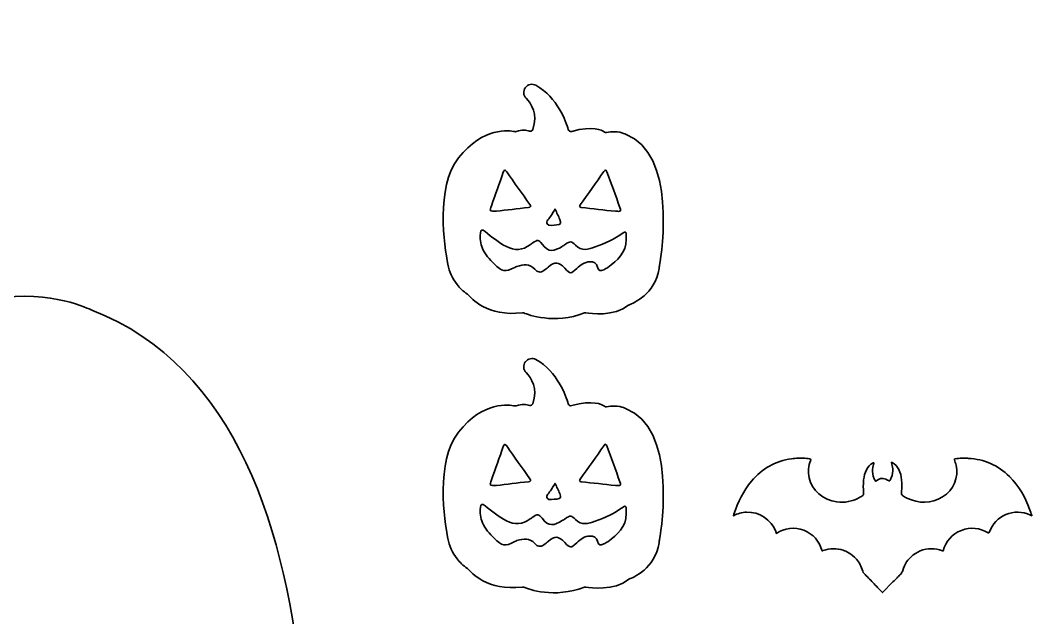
# Model space of a CAD drawing. Extents: x -582 to 1094, y -777 to 385.
# Drawn here: x 256 to 1094, y -111 to 385 of the extents above; entities that cross this region are included whole.
import ezdxf

# ---------------------------------------------------------------- set-up
doc = ezdxf.new("R2010")
doc.units = 0
doc.header["$MEASUREMENT"] = 0
doc.layers.add('Layer 1', color=7, linetype='Continuous', lineweight=0)

# ---------------------------------------------------------------- blocks, each defined once
blk = doc.blocks.new('Block_0')
at = {"layer": 'Layer 1', "true_color": 0x000000, "transparency": 33554687}
h = blk.add_hatch(color=18, dxfattribs=at)
h.dxf.hatch_style = 2
edge = h.paths.add_edge_path()
edge.add_spline(control_points=[(115.51, -394.64), (115.51, -394.64), (-148.69, -394.64), (-148.69, -394.64), (-148.69, -394.64), (-148.69, -158.43), (-148.69, -158.43), (-148.69, -158.43), (115.51, -158.43), (115.51, -158.43), (115.51, -158.43), (115.51, -394.64), (115.51, -394.64)], knot_values=[0, 0, 0, 0, 1, 1, 1, 2, 2, 2, 3, 3, 3, 4, 4, 4, 4], degree=3, periodic=0)
edge = h.paths.add_edge_path()
edge.add_spline(control_points=[(395.98, -394.64), (395.98, -394.64), (127.51, -394.64), (127.51, -394.64), (127.51, -394.64), (127.51, -158.43), (127.51, -158.43), (127.51, -158.43), (395.98, -158.43), (395.98, -158.43), (399.29, -158.43), (401.98, -155.75), (401.98, -152.43), (401.98, -149.12), (399.29, -146.43), (395.98, -146.43), (395.98, -146.43), (127.51, -146.43), (127.51, -146.43), (127.51, -146.43), (127.51, 93.03), (127.51, 93.03), (127.51, 96.35), (124.83, 99.03), (121.51, 99.03), (118.2, 99.03), (115.51, 96.35), (115.51, 93.03), (115.51, 93.03), (115.51, -146.43), (115.51, -146.43), (115.51, -146.43), (-148.69, -146.43), (-148.69, -146.43), (-148.69, -146.43), (-148.69, 93.03), (-148.69, 93.03), (-148.69, 96.35), (-151.38, 99.03), (-154.69, 99.03), (-158, 99.03), (-160.69, 96.35), (-160.69, 93.03), (-160.69, 93.03), (-160.69, -146.43), (-160.69, -146.43), (-160.69, -146.43), (-448.02, -146.43), (-448.02, -146.43), (-451.33, -146.43), (-454.02, -149.12), (-454.02, -152.43), (-454.02, -155.75), (-451.33, -158.43), (-448.02, -158.43), (-448.02, -158.43), (-160.69, -158.43), (-160.69, -158.43), (-160.69, -158.43), (-160.69, -394.64), (-160.69, -394.64), (-160.69, -394.64), (-448.02, -394.64), (-448.02, -394.64), (-451.33, -394.64), (-454.02, -397.32), (-454.02, -400.64), (-454.02, -403.95), (-451.33, -406.64), (-448.02, -406.64), (-448.02, -406.64), (-160.69, -406.64), (-160.69, -406.64), (-160.69, -406.64), (-160.69, -646.1), (-160.69, -646.1), (-160.69, -649.42), (-158, -652.1), (-154.69, -652.1), (-151.38, -652.1), (-148.69, -649.42), (-148.69, -646.1), (-148.69, -646.1), (-148.69, -406.64), (-148.69, -406.64), (-148.69, -406.64), (115.51, -406.64), (115.51, -406.64), (115.51, -406.64), (115.51, -646.1), (115.51, -646.1), (115.51, -649.42), (118.2, -652.1), (121.51, -652.1), (124.83, -652.1), (127.51, -649.42), (127.51, -646.1), (127.51, -646.1), (127.51, -406.64), (127.51, -406.64), (127.51, -406.64), (395.98, -406.64), (395.98, -406.64), (399.29, -406.64), (401.98, -403.95), (401.98, -400.64), (401.98, -397.32), (399.29, -394.64), (395.98, -394.64)], knot_values=[0, 0, 0, 0, 1, 1, 1, 2, 2, 2, 3, 3, 3, 4, 4, 4, 5, 5, 5, 6, 6, 6, 7, 7, 7, 8, 8, 8, 9, 9, 9, 10, 10, 10, 11, 11, 11, 12, 12, 12, 13, 13, 13, 14, 14, 14, 15, 15, 15, 16, 16, 16, 17, 17, 17, 18, 18, 18, 19, 19, 19, 20, 20, 20, 21, 21, 21, 22, 22, 22, 23, 23, 23, 24, 24, 24, 25, 25, 25, 26, 26, 26, 27, 27, 27, 28, 28, 28, 29, 29, 29, 30, 30, 30, 31, 31, 31, 32, 32, 32, 33, 33, 33, 34, 34, 34, 35, 35, 35, 36, 36, 36, 36], degree=3, periodic=0)
at = {"layer": 'Layer 1', "color": 1, "lineweight": 35, "true_color": 0xff0000}
blk.add_open_spline([(-154.18, 313.94), (-129.24, 288.56), (-97.94, 239.62), (-122.27, 166.87), (-124.54, 160.06), (-131.94, 156.3), (-138.71, 158.68), (-151.44, 163.13), (-173.76, 167.36), (-200.51, 157.02), (-202.93, 156.09), (-205.56, 155.87), (-208.09, 156.44), (-231.34, 161.69), (-356.79, 181.47), (-473.27, 32.48), (-581.8, -106.33), (-538.86, -384.57), (-522.5, -469.4), (-515.81, -504.09), (-501.38, -536.92), (-479.7, -564.82), (-467.1, -581.03), (-450.85, -597.3), (-430.25, -610.29), (-429.01, -611.07), (-427.9, -612.04), (-426.99, -613.19), (-416.23, -626.81), (-337.14, -718.47), (-171.77, -697.96), (-169.53, -697.69), (-167.26, -697.99), (-165.18, -698.85), (-144.42, -707.49), (-22.07, -753.29), (121.35, -698.82), (123.51, -697.99), (125.85, -697.75), (128.14, -698.15), (149.09, -701.79), (261.71, -718.14), (328.91, -662.06), (330.07, -661.09), (331.38, -660.31), (332.8, -659.8), (348.91, -653.99), (453.85, -611.65), (472.71, -488.87), (473.49, -483.79), (474.26, -478.72), (475.11, -473.65), (486.27, -407.79), (554.95, 51.94), (315.26, 144.28), (314.93, 144.41), (314.6, 144.55), (314.28, 144.71), (310.01, 146.83), (275.49, 162.8), (225.36, 152.37), (221.74, 151.62), (217.98, 152.51), (215.04, 154.76), (202.8, 164.09), (161.39, 185.56), (60.75, 157.63), (53.94, 155.74), (46.89, 159.68), (44.92, 166.46), (33.95, 204.13), (-6.42, 317.66), (-107.53, 374.98), (-124.52, 384.61), (-146.03, 380.04), (-157.54, 364.26), (-157.54, 364.26), (-157.99, 363.65), (-157.99, 363.65), (-169.12, 348.4), (-167.42, 327.41), (-154.18, 313.94)], degree=3, knots=[0, 0, 0, 0, 1, 1, 1, 2, 2, 2, 3, 3, 3, 4, 4, 4, 5, 5, 5, 6, 6, 6, 7, 7, 7, 8, 8, 8, 9, 9, 9, 10, 10, 10, 11, 11, 11, 12, 12, 12, 13, 13, 13, 14, 14, 14, 15, 15, 15, 16, 16, 16, 17, 17, 17, 18, 18, 18, 19, 19, 19, 20, 20, 20, 21, 21, 21, 22, 22, 22, 23, 23, 23, 24, 24, 24, 25, 25, 25, 26, 26, 26, 27, 27, 27, 27], dxfattribs=at)
at = {"layer": 'Layer 1'}
blk.add_open_spline([(395.98, -394.64), (395.98, -394.64), (127.51, -394.64), (127.51, -394.64), (127.51, -394.64), (127.51, -158.43), (127.51, -158.43), (127.51, -158.43), (395.98, -158.43), (395.98, -158.43), (399.29, -158.43), (401.98, -155.75), (401.98, -152.43), (401.98, -149.12), (399.29, -146.43), (395.98, -146.43), (395.98, -146.43), (127.51, -146.43), (127.51, -146.43), (127.51, -146.43), (127.51, 93.03), (127.51, 93.03), (127.51, 96.35), (124.83, 99.03), (121.51, 99.03), (118.2, 99.03), (115.51, 96.35), (115.51, 93.03), (115.51, 93.03), (115.51, -146.43), (115.51, -146.43), (115.51, -146.43), (-148.69, -146.43), (-148.69, -146.43), (-148.69, -146.43), (-148.69, 93.03), (-148.69, 93.03), (-148.69, 96.35), (-151.38, 99.03), (-154.69, 99.03), (-158, 99.03), (-160.69, 96.35), (-160.69, 93.03), (-160.69, 93.03), (-160.69, -146.43), (-160.69, -146.43), (-160.69, -146.43), (-448.02, -146.43), (-448.02, -146.43), (-451.33, -146.43), (-454.02, -149.12), (-454.02, -152.43), (-454.02, -155.75), (-451.33, -158.43), (-448.02, -158.43), (-448.02, -158.43), (-160.69, -158.43), (-160.69, -158.43), (-160.69, -158.43), (-160.69, -394.64), (-160.69, -394.64), (-160.69, -394.64), (-448.02, -394.64), (-448.02, -394.64), (-451.33, -394.64), (-454.02, -397.32), (-454.02, -400.64), (-454.02, -403.95), (-451.33, -406.64), (-448.02, -406.64), (-448.02, -406.64), (-160.69, -406.64), (-160.69, -406.64), (-160.69, -406.64), (-160.69, -646.1), (-160.69, -646.1), (-160.69, -649.42), (-158, -652.1), (-154.69, -652.1), (-151.38, -652.1), (-148.69, -649.42), (-148.69, -646.1), (-148.69, -646.1), (-148.69, -406.64), (-148.69, -406.64), (-148.69, -406.64), (115.51, -406.64), (115.51, -406.64), (115.51, -406.64), (115.51, -646.1), (115.51, -646.1), (115.51, -649.42), (118.2, -652.1), (121.51, -652.1), (124.83, -652.1), (127.51, -649.42), (127.51, -646.1), (127.51, -646.1), (127.51, -406.64), (127.51, -406.64), (127.51, -406.64), (395.98, -406.64), (395.98, -406.64), (399.29, -406.64), (401.98, -403.95), (401.98, -400.64), (401.98, -397.32), (399.29, -394.64), (395.98, -394.64)], degree=3, knots=[0, 0, 0, 0, 1, 1, 1, 2, 2, 2, 3, 3, 3, 4, 4, 4, 5, 5, 5, 6, 6, 6, 7, 7, 7, 8, 8, 8, 9, 9, 9, 10, 10, 10, 11, 11, 11, 12, 12, 12, 13, 13, 13, 14, 14, 14, 15, 15, 15, 16, 16, 16, 17, 17, 17, 18, 18, 18, 19, 19, 19, 20, 20, 20, 21, 21, 21, 22, 22, 22, 23, 23, 23, 24, 24, 24, 25, 25, 25, 26, 26, 26, 27, 27, 27, 28, 28, 28, 29, 29, 29, 30, 30, 30, 31, 31, 31, 32, 32, 32, 33, 33, 33, 34, 34, 34, 35, 35, 35, 36, 36, 36, 36], dxfattribs=at)

msp = doc.modelspace()

# ---------------------------------------------------------------- linework, layer by layer
at = {"layer": 'Layer 1', "color": 1, "lineweight": 35, "true_color": 0xff0000}
for points, knots in [([(757.5, 290.11), (757.44, 290.13), (757.39, 290.16), (757.33, 290.19), (756.58, 290.56), (750.52, 293.37), (741.71, 291.53), (741.07, 291.4), (740.41, 291.56), (739.89, 291.95), (737.74, 293.59), (730.47, 297.36), (712.79, 292.46), (711.59, 292.13), (710.35, 292.82), (710, 294.01), (708.08, 300.63), (700.99, 320.58), (683.22, 330.65), (680.23, 332.34), (676.45, 331.54), (674.43, 328.76), (674.43, 328.76), (674.35, 328.65), (674.35, 328.65), (672.4, 325.98), (672.7, 322.29), (675.02, 319.92), (679.4, 315.46), (684.9, 306.86), (680.63, 294.08), (680.23, 292.89), (678.93, 292.23), (677.74, 292.64), (675.5, 293.43), (671.58, 294.17), (666.88, 292.35), (666.46, 292.19), (666, 292.15), (665.55, 292.25), (661.47, 293.17), (639.42, 296.65), (618.96, 270.47), (599.89, 246.08), (607.43, 197.19), (610.31, 182.29), (611.48, 176.2), (614.02, 170.43), (617.83, 165.53), (620.04, 162.68), (622.9, 159.82), (626.52, 157.54), (626.74, 157.4), (626.93, 157.23), (627.09, 157.03), (628.98, 154.63), (642.88, 138.53), (671.93, 142.13), (672.33, 142.18), (672.72, 142.13), (673.09, 141.97), (676.74, 140.46), (698.23, 132.41), (723.43, 141.98), (723.81, 142.13), (724.22, 142.17), (724.63, 142.1), (728.31, 141.46), (748.09, 138.59), (759.9, 148.44), (760.1, 148.61), (760.34, 148.75), (760.58, 148.84), (763.42, 149.86), (781.85, 157.3), (785.17, 178.87), (785.3, 179.76), (785.44, 180.65), (785.59, 181.54), (787.55, 193.12), (799.62, 273.89), (757.5, 290.11)], [0, 0, 0, 0, 1, 1, 1, 2, 2, 2, 3, 3, 3, 4, 4, 4, 5, 5, 5, 6, 6, 6, 7, 7, 7, 8, 8, 8, 9, 9, 9, 10, 10, 10, 11, 11, 11, 12, 12, 12, 13, 13, 13, 14, 14, 14, 15, 15, 15, 16, 16, 16, 17, 17, 17, 18, 18, 18, 19, 19, 19, 20, 20, 20, 21, 21, 21, 22, 22, 22, 23, 23, 23, 24, 24, 24, 25, 25, 25, 26, 26, 26, 27, 27, 27, 27]), ([(646.3, 230.88), (649.58, 240.15), (652.94, 249.39), (656.16, 258.68), (656.98, 261.02), (657.64, 260.88), (658.94, 259.03), (665.3, 249.96), (671.71, 240.92), (678.12, 231.88), (679.15, 230.44), (678.95, 229.64), (677.09, 229.42), (667.95, 228.37), (658.8, 227.29), (650.48, 226.32), (644.74, 226.19), (644.66, 226.26), (646.3, 230.88)], [0, 0, 0, 0, 1, 1, 1, 2, 2, 2, 3, 3, 3, 4, 4, 4, 5, 5, 5, 6, 6, 6, 6]), ([(719.95, 231.55), (726.5, 240.77), (733.01, 250.02), (739.48, 259.29), (740.6, 260.88), (741.26, 260.82), (741.91, 259.03), (745.53, 249.12), (749.12, 239.2), (752.79, 229.31), (754.43, 224.89), (751.09, 226.51), (749.03, 226.23), (739.74, 227.28), (730.24, 228.37), (720.74, 229.42), (718.9, 229.62), (719.05, 230.29), (719.95, 231.55)], [0, 0, 0, 0, 1, 1, 1, 2, 2, 2, 3, 3, 3, 4, 4, 4, 5, 5, 5, 6, 6, 6, 6]), ([(695.71, 222.7), (696.73, 224.39), (697.82, 226.05), (699.07, 228.05), (700.49, 224.96), (701.79, 222.28), (702.97, 219.55), (704.31, 216.46), (703.73, 215.2), (700.52, 215.08), (697.73, 214.98), (693.82, 213.64), (692.43, 215.8), (691.22, 217.66), (694.34, 220.42), (695.71, 222.7)], [0, 0, 0, 0, 1, 1, 1, 2, 2, 2, 3, 3, 3, 4, 4, 4, 5, 5, 5, 5]), ([(758.04, 202.95), (758.03, 191.82), (750.66, 185.54), (742.64, 179.72), (741.64, 178.99), (740.49, 178.44), (739.4, 177.85), (736.83, 176.5), (735.01, 176.56), (734.26, 180.02), (733.54, 183.32), (731.12, 184.52), (727.8, 184.39), (723.33, 184.23), (720.12, 181.78), (717.12, 178.86), (712.25, 174.12), (711.63, 174.13), (707.04, 179.14), (702.11, 184.52), (698.88, 184.69), (693.36, 179.92), (692.24, 178.95), (690.98, 178.13), (689.81, 177.2), (686.97, 174.98), (684.45, 175.72), (682.3, 178.16), (677.99, 183.06), (672.81, 182.14), (667.49, 180.57), (666.89, 180.4), (666.36, 180.04), (665.81, 179.77), (657.16, 175.57), (655.36, 175.89), (648.51, 182.61), (644.66, 186.38), (641.2, 190.42), (638.9, 195.37), (637, 199.47), (636.75, 203.79), (637.25, 208.18), (637.59, 211.16), (638.74, 211.37), (641.09, 209.44), (646.69, 204.87), (652.29, 200.28), (658.82, 196.98), (665.68, 193.52), (672.18, 193.79), (678.38, 198.53), (679.06, 199.06), (679.76, 199.57), (680.49, 200.06), (684.44, 202.7), (685.63, 202.89), (688.23, 199.1), (693.38, 191.63), (698.47, 193.15), (704.94, 197.13), (705.79, 197.65), (706.61, 198.22), (707.44, 198.78), (711.64, 201.62), (712.45, 201.76), (716, 198.05), (721.12, 192.68), (726.7, 194.83), (732.18, 196.73), (740.44, 199.6), (748.4, 203.14), (755.46, 208.44), (757.16, 209.71), (757.96, 208.95), (758.03, 207.07), (758.08, 205.7), (758.04, 204.32), (758.04, 202.95)], [0, 0, 0, 0, 1, 1, 1, 2, 2, 2, 3, 3, 3, 4, 4, 4, 5, 5, 5, 6, 6, 6, 7, 7, 7, 8, 8, 8, 9, 9, 9, 10, 10, 10, 11, 11, 11, 12, 12, 12, 13, 13, 13, 14, 14, 14, 15, 15, 15, 16, 16, 16, 17, 17, 17, 18, 18, 18, 19, 19, 19, 20, 20, 20, 21, 21, 21, 22, 22, 22, 23, 23, 23, 24, 24, 24, 25, 25, 25, 26, 26, 26, 26]), ([(757.5, 62.79), (757.44, 62.81), (757.39, 62.84), (757.33, 62.87), (756.58, 63.24), (750.52, 66.05), (741.71, 64.21), (741.07, 64.08), (740.41, 64.24), (739.89, 64.63), (737.74, 66.27), (730.47, 70.04), (712.79, 65.14), (711.59, 64.81), (710.35, 65.5), (710, 66.69), (708.08, 73.31), (700.99, 93.26), (683.22, 103.33), (680.23, 105.02), (676.45, 104.22), (674.43, 101.44), (674.43, 101.44), (674.35, 101.33), (674.35, 101.33), (672.4, 98.66), (672.7, 94.97), (675.02, 92.6), (679.4, 88.14), (684.9, 79.54), (680.63, 66.76), (680.23, 65.57), (678.93, 64.91), (677.74, 65.32), (675.5, 66.11), (671.58, 66.85), (666.88, 65.03), (666.46, 64.87), (666, 64.83), (665.55, 64.93), (661.47, 65.85), (639.42, 69.33), (618.96, 43.15), (599.89, 18.76), (607.43, -30.13), (610.31, -45.03), (611.48, -51.12), (614.02, -56.89), (617.83, -61.79), (620.04, -64.64), (622.9, -67.5), (626.52, -69.78), (626.74, -69.92), (626.93, -70.09), (627.09, -70.29), (628.98, -72.69), (642.88, -88.79), (671.93, -85.19), (672.33, -85.14), (672.72, -85.19), (673.09, -85.35), (676.74, -86.86), (698.23, -94.91), (723.43, -85.34), (723.81, -85.19), (724.22, -85.15), (724.63, -85.22), (728.31, -85.86), (748.09, -88.73), (759.9, -78.88), (760.1, -78.71), (760.34, -78.57), (760.58, -78.48), (763.42, -77.46), (781.85, -70.02), (785.17, -48.45), (785.3, -47.56), (785.44, -46.67), (785.59, -45.78), (787.55, -34.2), (799.62, 46.57), (757.5, 62.79)], [0, 0, 0, 0, 1, 1, 1, 2, 2, 2, 3, 3, 3, 4, 4, 4, 5, 5, 5, 6, 6, 6, 7, 7, 7, 8, 8, 8, 9, 9, 9, 10, 10, 10, 11, 11, 11, 12, 12, 12, 13, 13, 13, 14, 14, 14, 15, 15, 15, 16, 16, 16, 17, 17, 17, 18, 18, 18, 19, 19, 19, 20, 20, 20, 21, 21, 21, 22, 22, 22, 23, 23, 23, 24, 24, 24, 25, 25, 25, 26, 26, 26, 27, 27, 27, 27]), ([(646.3, 3.56), (649.58, 12.83), (652.94, 22.07), (656.16, 31.36), (656.98, 33.7), (657.64, 33.56), (658.94, 31.71), (665.3, 22.64), (671.71, 13.6), (678.12, 4.56), (679.15, 3.12), (678.95, 2.32), (677.09, 2.1), (667.95, 1.05), (658.8, -0.03), (650.48, -1), (644.74, -1.13), (644.66, -1.06), (646.3, 3.56)], [0, 0, 0, 0, 1, 1, 1, 2, 2, 2, 3, 3, 3, 4, 4, 4, 5, 5, 5, 6, 6, 6, 6]), ([(719.95, 4.23), (726.5, 13.45), (733.01, 22.7), (739.48, 31.97), (740.6, 33.56), (741.26, 33.5), (741.91, 31.71), (745.53, 21.8), (749.12, 11.88), (752.79, 1.99), (754.43, -2.43), (751.09, -0.81), (749.03, -1.09), (739.74, -0.04), (730.24, 1.05), (720.74, 2.1), (718.9, 2.3), (719.05, 2.97), (719.95, 4.23)], [0, 0, 0, 0, 1, 1, 1, 2, 2, 2, 3, 3, 3, 4, 4, 4, 5, 5, 5, 6, 6, 6, 6]), ([(1092.11, -20.78), (1088.37, -10.59), (1083.12, -1.31), (1075.38, 6.41), (1065.97, 15.8), (1054.58, 20.8), (1041.3, 21.47), (1040.95, 21.49), (1040.62, 21.58), (1040.27, 21.63), (1040.27, 21.63), (1036.09, 21.63), (1036.09, 21.63), (1034.15, 21.44), (1032.2, 21.26), (1030.25, 21.06), (1030.25, 21.06), (1030.24, 21.06), (1030.24, 21.06), (1029.91, 21.03), (1029.7, 20.69), (1029.8, 20.38), (1030.27, 18.86), (1030.79, 17.38), (1031.14, 15.86), (1033.5, 5.62), (1029.13, -4.78), (1019.91, -10.46), (1010.31, -16.38), (1000.4, -16.28), (990.39, -11.44), (990.3, -11.4), (990.21, -11.35), (990.13, -11.31), (989.01, -10.74), (987.96, -10.02), (986.85, -9.42), (986.24, -9.09), (986.06, -8.65), (986.06, -7.97), (986.06, -7.14), (986.07, -6.31), (986.07, -5.47), (986.07, -5.47), (986.07, -5.47), (986.07, -5.47), (986.27, -3.45), (986.47, -0.02), (986.08, 3.67), (986.08, 3.67), (986.08, 3.67), (986.08, 3.67), (985.77, 6.51), (985.11, 9.5), (983.82, 12.12), (982.59, 14.62), (980.79, 16.79), (978.16, 18.16), (977.81, 18.34), (977.41, 17.99), (977.56, 17.61), (978.38, 15.57), (979.76, 10.75), (977.45, 5.32), (977.45, 5.32), (977.45, 5.32), (977.45, 5.31), (977.08, 4.45), (976.62, 3.57), (976.04, 2.69), (976.04, 2.69), (975.55, 2.94), (975.55, 2.94), (975.55, 2.94), (975.4, 3.02), (975.4, 3.02), (975.4, 3.02), (975.4, 3.02), (975.4, 3.02), (975.4, 3.02), (975.26, 3.1), (975.26, 3.1), (975.26, 3.1), (975.26, 3.09), (975.25, 3.09), (975.25, 3.09), (974.47, 3.47), (974.47, 3.47), (974.47, 3.47), (974.46, 3.48), (974.46, 3.48), (970.58, 5.48), (968.47, 5.3), (965.13, 2.91), (965.13, 2.91), (965.13, 2.91), (965.13, 2.91), (965.13, 2.91), (965.08, 2.87), (965.08, 2.87), (965.08, 2.87), (964.54, 2.48), (964.54, 2.48), (964.1, 3.17), (963.72, 3.87), (963.4, 4.55), (960.79, 10.17), (962.23, 15.21), (963.08, 17.32), (963.23, 17.69), (962.83, 18.05), (962.47, 17.86), (959.92, 16.53), (958.15, 14.45), (956.92, 12.03), (955.61, 9.46), (954.93, 6.51), (954.6, 3.69), (954.13, -0.35), (954.39, -4.11), (954.61, -6.12), (954.61, -6.74), (954.61, -7.36), (954.61, -7.98), (954.61, -8.6), (954.47, -9.01), (953.9, -9.37), (952.87, -10.04), (951.82, -10.66), (950.76, -11.21), (945.07, -14.2), (938.96, -15.52), (932.34, -14.68), (921.06, -13.23), (911.72, -5.18), (909.45, 5.32), (908.37, 10.3), (908.93, 15.14), (910.75, 19.86), (910.75, 19.86), (910.75, 19.87), (910.75, 19.87), (910.97, 20.44), (910.59, 21.06), (909.98, 21.12), (908.14, 21.29), (906.36, 21.46), (904.58, 21.63), (904.58, 21.63), (900.4, 21.63), (900.4, 21.63), (898.58, 21.45), (896.75, 21.3), (894.94, 21.07), (881.42, 19.31), (870.48, 12.91), (861.76, 2.56), (854.95, -5.52), (850.35, -14.8), (847.21, -24.84), (847.1, -25.19), (846.94, -25.53), (846.8, -25.88), (846.8, -25.88), (846.8, -26.07), (846.8, -26.07), (850.21, -24.36), (853.79, -23.32), (857.62, -23.14), (868.18, -22.67), (878.19, -29.33), (881.78, -39.28), (881.95, -39.75), (882.12, -40.22), (882.31, -40.76), (889.52, -36.24), (897.1, -35.13), (905.04, -38.18), (912.98, -41.23), (917.91, -47.11), (920.28, -55.31), (920.56, -55.22), (920.85, -55.13), (921.13, -55.03), (926.7, -53.01), (932.21, -52.88), (937.67, -54.69), (940.17, -55.57), (944.48, -57.61), (948.6, -62.01), (951.1, -64.89), (952.86, -68.26), (953.84, -72.17), (954.04, -72.96), (954.46, -73.46), (955, -74.01), (957.45, -76.49), (959.85, -79.01), (962.27, -81.52), (964.86, -84.2), (967.45, -86.88), (970.31, -89.84), (970.31, -89.84), (978.92, -80.97), (978.92, -80.97), (980.05, -79.8), (981.18, -78.63), (982.32, -77.46), (982.32, -77.46), (982.73, -77.04), (982.73, -77.04), (983.57, -76.17), (984.42, -75.31), (985.28, -74.44), (986.18, -73.53), (986.71, -72.57), (987.05, -71.36), (988.5, -66.24), (991.33, -62.09), (995.4, -58.81), (996.05, -58.31), (998.59, -56.44), (1001.49, -55.25), (1007.54, -52.83), (1013.68, -52.81), (1019.9, -55.16), (1020.05, -55.21), (1020.2, -55.25), (1020.4, -55.32), (1022.72, -47.18), (1027.63, -41.27), (1035.55, -38.21), (1043.25, -35.23), (1050.63, -36.13), (1057.7, -40.35), (1058.05, -40.57), (1058.51, -40.4), (1058.64, -40.01), (1058.64, -40.01), (1058.64, -40), (1058.64, -40), (1063.51, -25.8), (1079.3, -19.15), (1092.84, -25.6), (1093.18, -25.76), (1093.52, -25.91), (1093.87, -26.07), (1093.87, -26.07), (1093.87, -25.88), (1093.87, -25.88), (1093.28, -24.18), (1092.73, -22.47), (1092.11, -20.78)], [0, 0, 0, 0, 1, 1, 1, 2, 2, 2, 3, 3, 3, 4, 4, 4, 5, 5, 5, 6, 6, 6, 7, 7, 7, 8, 8, 8, 9, 9, 9, 10, 10, 10, 11, 11, 11, 12, 12, 12, 13, 13, 13, 14, 14, 14, 15, 15, 15, 16, 16, 16, 17, 17, 17, 18, 18, 18, 19, 19, 19, 20, 20, 20, 21, 21, 21, 22, 22, 22, 23, 23, 23, 24, 24, 24, 25, 25, 25, 26, 26, 26, 27, 27, 27, 28, 28, 28, 29, 29, 29, 30, 30, 30, 31, 31, 31, 32, 32, 32, 33, 33, 33, 34, 34, 34, 35, 35, 35, 36, 36, 36, 37, 37, 37, 38, 38, 38, 39, 39, 39, 40, 40, 40, 41, 41, 41, 42, 42, 42, 43, 43, 43, 44, 44, 44, 45, 45, 45, 46, 46, 46, 47, 47, 47, 48, 48, 48, 49, 49, 49, 50, 50, 50, 51, 51, 51, 52, 52, 52, 53, 53, 53, 54, 54, 54, 55, 55, 55, 56, 56, 56, 57, 57, 57, 58, 58, 58, 59, 59, 59, 60, 60, 60, 61, 61, 61, 62, 62, 62, 63, 63, 63, 64, 64, 64, 65, 65, 65, 66, 66, 66, 67, 67, 67, 68, 68, 68, 69, 69, 69, 70, 70, 70, 71, 71, 71, 72, 72, 72, 73, 73, 73, 74, 74, 74, 75, 75, 75, 76, 76, 76, 77, 77, 77, 78, 78, 78, 79, 79, 79, 80, 80, 80, 81, 81, 81, 82, 82, 82, 83, 83, 83, 84, 84, 84, 84]), ([(695.71, -4.62), (696.73, -2.93), (697.82, -1.27), (699.07, 0.73), (700.49, -2.36), (701.79, -5.04), (702.97, -7.77), (704.31, -10.86), (703.73, -12.12), (700.52, -12.24), (697.73, -12.34), (693.82, -13.68), (692.43, -11.52), (691.22, -9.66), (694.34, -6.9), (695.71, -4.62)], [0, 0, 0, 0, 1, 1, 1, 2, 2, 2, 3, 3, 3, 4, 4, 4, 5, 5, 5, 5]), ([(758.04, -24.37), (758.03, -35.5), (750.66, -41.78), (742.64, -47.6), (741.64, -48.33), (740.49, -48.88), (739.4, -49.47), (736.83, -50.82), (735.01, -50.76), (734.26, -47.3), (733.54, -44), (731.12, -42.8), (727.8, -42.93), (723.33, -43.09), (720.12, -45.54), (717.12, -48.46), (712.25, -53.2), (711.63, -53.19), (707.04, -48.18), (702.11, -42.8), (698.88, -42.63), (693.36, -47.4), (692.24, -48.37), (690.98, -49.19), (689.81, -50.12), (686.97, -52.34), (684.45, -51.6), (682.3, -49.16), (677.99, -44.26), (672.81, -45.18), (667.49, -46.75), (666.89, -46.92), (666.36, -47.28), (665.81, -47.55), (657.16, -51.75), (655.36, -51.43), (648.51, -44.71), (644.66, -40.94), (641.2, -36.9), (638.9, -31.95), (637, -27.85), (636.75, -23.53), (637.25, -19.14), (637.59, -16.16), (638.74, -15.95), (641.09, -17.88), (646.69, -22.45), (652.29, -27.04), (658.82, -30.34), (665.68, -33.8), (672.18, -33.53), (678.38, -28.79), (679.06, -28.26), (679.76, -27.75), (680.49, -27.26), (684.44, -24.62), (685.63, -24.43), (688.23, -28.22), (693.38, -35.69), (698.47, -34.17), (704.94, -30.19), (705.79, -29.67), (706.61, -29.1), (707.44, -28.54), (711.64, -25.7), (712.45, -25.56), (716, -29.27), (721.12, -34.64), (726.7, -32.49), (732.18, -30.59), (740.44, -27.72), (748.4, -24.18), (755.46, -18.88), (757.16, -17.61), (757.96, -18.37), (758.03, -20.25), (758.08, -21.62), (758.04, -23), (758.04, -24.37)], [0, 0, 0, 0, 1, 1, 1, 2, 2, 2, 3, 3, 3, 4, 4, 4, 5, 5, 5, 6, 6, 6, 7, 7, 7, 8, 8, 8, 9, 9, 9, 10, 10, 10, 11, 11, 11, 12, 12, 12, 13, 13, 13, 14, 14, 14, 15, 15, 15, 16, 16, 16, 17, 17, 17, 18, 18, 18, 19, 19, 19, 20, 20, 20, 21, 21, 21, 22, 22, 22, 23, 23, 23, 24, 24, 24, 25, 25, 25, 26, 26, 26, 26])]:
    msp.add_open_spline(points, degree=3, knots=knots, dxfattribs=at)

# ---------------------------------------------------------------- block references
at = {"layer": 'Layer 1'}
msp.add_blockref('Block_0', (0, 0), dxfattribs=at)

doc.saveas('drawing.dxf')
